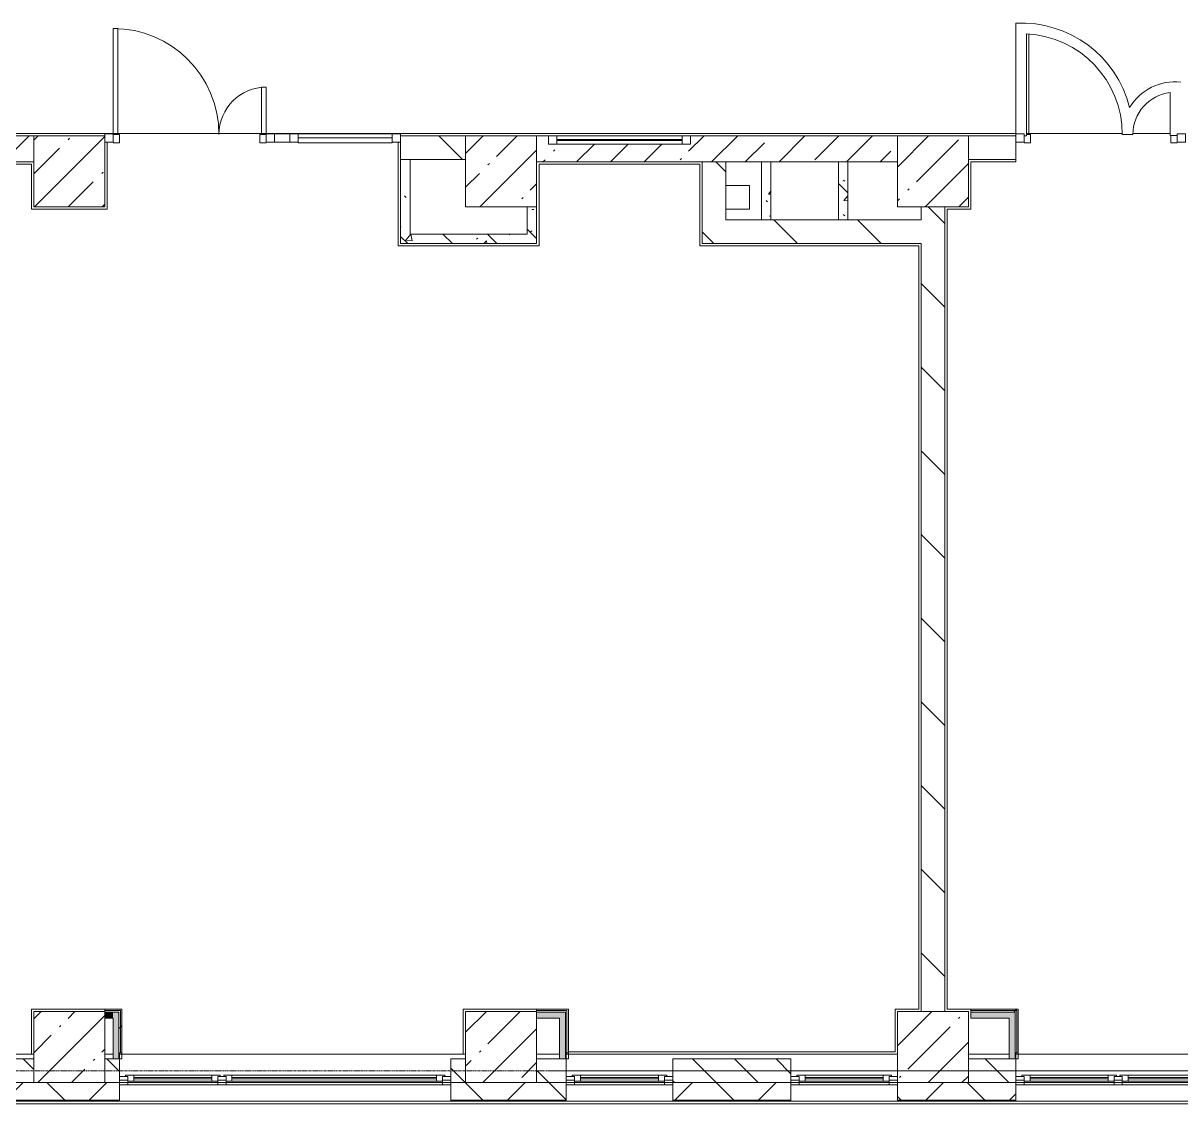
# Model space of a CAD drawing. Header units: millimetres. Extents: x 81610 to 276841, y -8553 to 29000.
# Drawn here: x 171651 to 181436, y -280 to 8853 of the extents above; entities that cross this region are included whole.
import ezdxf

# ---------------------------------------------------------------- set-up
doc = ezdxf.new("R2010")
doc.units = ezdxf.units.MM
doc.linetypes.add('Осевая', pattern=[31.75, 6.35, -4.7625, 15.875, -4.7625])
for name, color, linetype, lineweight, true_color in [('A-DETL-GENF-3', 7, 'Continuous', 5, 0xaaaaaa), ('A-DOOR-4', 7, 'Continuous', 5, 0xaaaaaa), ('A-FLOR-2', 7, 'Continuous', 5, 0xaaaaaa), ('I-WALL-2', 7, 'Continuous', 5, 0xe7e7e7), ('I-WALL-3', 7, 'Continuous', 9, 0xe7e7e7), ('I-WALL-6', 7, 'Continuous', 5, 0x787878)]:
    doc.layers.add(name, color=color, linetype=linetype, lineweight=lineweight, true_color=true_color)
for name, color, linetype, lineweight in [('A-GLAZ-3', 7, 'Continuous', 5), ('A-GLAZ-CURT-2', 7, 'Continuous', 5), ('A-GLAZ-CWMG-2', 7, 'Continuous', 5), ('A-WALL', 7, 'Continuous', 9), ('A-WALL-5', 7, 'Continuous', 5), ('I-WALL-4', 7, 'Continuous', 5), ('S-COLS-3', 7, 'Continuous', 5), ('Оси', 7, 'Continuous', 9), ('Оси-2', 7, 'Осевая', 9)]:
    doc.layers.add(name, color=color, linetype=linetype, lineweight=lineweight)
pattern_1 = [(135, (149830.96, 0), (-353.5534, -353.5534), [])]
pattern_2 = [(135, (149830.96, 0), (-176.7767, -176.7767), [])]
pattern_3 = [(135, (149830.96, 0), (-377.171, -377.171), [533.4, -88.9, 17.78, -88.9]), (135, (149830.96, 376.94), (-377.171, -377.171), []), (50, (149830.96, 0), (637.645, -55.787), [66.675, -733.425]), (355, (149830.96, 0), (-123.35, 668.699), [53.34, -586.74]), (100.451, (149884.1, -4.65), (514.299, 612.908), [56.665, -623.315]), (46.184, (149830.96, 177.8), (948.776, -147.15), [100.012, -1100.137]), (96.636, (149910, 165.5), (830.91, 865.997), [84.998, -934.973]), (351.184, (149831, 177.8), (830.918, 865.988), [80.01, -880.11]), (21, (149919.86, 133.35), (530.651, -357.928), [66.675, -733.425]), (326, (149919.86, 133.35), (216.308, 644.658), [53.34, -586.74]), (71.451, (149964.1, 103.5), (746.96, 286.724), [56.665, -623.315]), (37.5, (149830.96, 0), (10.8105, 295.9426), [16.764, -562.864, 16.764, -578.866, -588.962]), (37.5, (149830.96, 0), (10.8105, 295.9426), [-1175.258, 16.764, -572.198]), (7.5, (149830.96, 0), (233.869, 350.6318), [16.764, -322.834, 16.764, -549.529, -224.472]), (7.5, (149830.96, 0), (233.869, 350.6318), [-905.891, 16.764, -207.708]), (327.5, (149632.7, 0), (474.5678, -20.0513), [16.764, -205.486, 16.764, -676.656, -920.115]), (327.5, (149632.7, 0), (474.5678, -20.0513), [-915.67, 16.764, -903.351]), (317.5, (149543.8, 0), (518.452, 88.9934), [16.764, -272.161, 16.764, -443.738, -653.415]), (317.5, (149543.8, 0), (518.452, 88.9934), [-749.427, 16.764, -636.651])]
pattern_4 = [(45, (149830.96, 0), (-285.123, 285.123), []), (45, (150116.1, 0), (-285.123, 285.123), [504.031, -100.806, 16.764, -84.042])]
pattern_5 = [(45, (149830.96, 0), (-530.33, 530.33), []), (135, (149830.96, 0), (-530.33, -530.33), [])]

# ---------------------------------------------------------------- blocks, each defined once
blk = doc.blocks.new('BSC_Колонна _Прямоугольная - 600х600-23286269-1_11_3_птичка')
at = {"layer": 'S-COLS-3'}
h = blk.add_hatch(dxfattribs=at)
h.set_pattern_fill('FP_46', color=256, style=0, pattern_type=2)
h.set_pattern_definition([(45, (-29509.74, -7600), (-285.123, 285.123), []), (45, (-29224.6, -7600), (-285.123, 285.123), [504.031, -100.806, 16.764, -84.042])])
h.paths.add_polyline_path([(300, -300), (300, 300), (-300, 300), (-300, -300), (119, -300)])
for p, q in [((300, 300), (-300, 300)), ((-300, 300), (-300, -300)), ((300, -300), (300, 300)), ((-300, -300), (300, -300))]:
    blk.add_line(p, q, dxfattribs=at)
blk = doc.blocks.new('BSC_Колонна _Прямоугольная - 600х600-V16-1_11_3_птичка')
at = {"layer": 'S-COLS-3'}
h = blk.add_hatch(dxfattribs=at)
h.set_pattern_fill('FP_52', color=256, style=0, pattern_type=2)
h.set_pattern_definition([(45, (-25860, -200), (-285.123, 285.123), []), (45, (-25574.88, -200), (-285.123, 285.123), [504.031, -100.806, 16.764, -84.042])])
h.paths.add_polyline_path([(300, -300), (300, 300), (-300, 300), (-300, -300), (41.5, -300)])
for p, q in [((300, 300), (-300, 300)), ((-300, 300), (-300, -300)), ((300, -300), (300, 300)), ((-300, -300), (300, -300))]:
    blk.add_line(p, q, dxfattribs=at)
blk = doc.blocks.new('BSC_Колонна _Прямоугольная - 600х600-V17-1_11_3_птичка')
at = {"layer": 'S-COLS-3'}
h = blk.add_hatch(dxfattribs=at)
h.set_pattern_fill('FP_53', color=256, style=0, pattern_type=2)
h.set_pattern_definition([(45, (-29509.74, -200), (-285.123, 285.123), []), (45, (-29224.6, -200), (-285.123, 285.123), [504.031, -100.806, 16.764, -84.042])])
h.paths.add_polyline_path([(109.7, -300), (300, -300), (300, 300), (-300, 300), (-300, -300)])
for p, q in [((300, 300), (-300, 300)), ((-300, 300), (-300, -300)), ((300, -300), (300, 300)), ((-300, -300), (300, -300))]:
    blk.add_line(p, q, dxfattribs=at)
blk = doc.blocks.new('BSC_Колонна _Прямоугольная - 600х600-V29-1_11_3_птичка')
at = {"layer": 'S-COLS-3'}
h = blk.add_hatch(dxfattribs=at)
h.set_pattern_fill('FP_69', color=256, style=0, pattern_type=2)
h.set_pattern_definition([(45, (-25860, -7600), (-285.123, 285.123), []), (45, (-25574.88, -7600), (-285.123, 285.123), [504.031, -100.806, 16.764, -84.042])])
h.paths.add_polyline_path([(-110.8, -300), (300, -300), (300, 300), (-300, 300), (-300, -300)])
for p, q in [((300, 300), (-300, 300)), ((-300, 300), (-300, -300)), ((300, -300), (300, 300)), ((-300, -300), (300, -300))]:
    blk.add_line(p, q, dxfattribs=at)
blk = doc.blocks.new('120_Окно_СКБ_2Ст - 120_Окно_СКБ_2Ст 2800х2500_створка_-22445922-1_11_3_птичка')
at = {"layer": 'A-GLAZ-3'}
for p, q in [((-1400, -127), (-1400, -57)), ((-1400, -57), (-1330, -57)), ((1400, -57), (-1400, -57)), ((-1330, -57), (-1330, -127)), ((500, -87), (-1330, -87)), ((-1330, -87), (-1330, -127)), ((-1280, -137), (-1280, -87)), ((450, -137), (450, -87)), ((500, -127), (500, -57)), ((500, -57), (570, -57)), ((500, -127), (500, -87)), ((570, -57), (570, -127)), ((1330, -87), (570, -87)), ((570, -87), (570, -127)), ((620, -137), (620, -87)), ((1280, -137), (1280, -87)), ((1330, -127), (1330, -57)), ((1330, -57), (1400, -57)), ((1330, -127), (1330, -87)), ((1400, -57), (1400, -127)), ((-1330, -127), (-1400, -127)), ((-1400, -127), (-1350, -127)), ((-1330, -127), (-1350, -127)), ((-1350, -127), (-1350, -137)), ((-1350, -137), (520, -137)), ((520, -137), (-1350, -137)), ((-1280, -107), (450, -107)), ((450, -117), (-1280, -117)), ((570, -127), (500, -127)), ((520, -127), (500, -127)), ((520, -127), (550, -127)), ((520, -137), (520, -127)), ((570, -127), (550, -127)), ((550, -127), (550, -137)), ((550, -137), (1350, -137)), ((1350, -137), (550, -137)), ((620, -107), (1280, -107)), ((1280, -117), (620, -117)), ((1400, -127), (1330, -127)), ((1350, -127), (1330, -127)), ((1350, -127), (1400, -127)), ((1350, -137), (1350, -127))]:
    blk.add_line(p, q, dxfattribs=at)
blk = doc.blocks.new('120_Окно_СКБ_1Ст - 120_Окно_СКБ_1Ст 900х2500_h_-V126-1_11_3_птичка')
at = {"layer": 'A-GLAZ-3'}
for p, q in [((-450, -127), (-450, -57)), ((-450, -57), (-380, -57)), ((450, -57), (-450, -57)), ((-380, -57), (-380, -127)), ((380, -87), (-380, -87)), ((-380, -87), (-380, -127)), ((-330, -137), (-330, -87)), ((330, -137), (330, -87)), ((380, -127), (380, -57)), ((380, -57), (450, -57)), ((380, -127), (380, -87)), ((450, -57), (450, -127)), ((-380, -127), (-450, -127)), ((-450, -127), (-400, -127)), ((-380, -127), (-400, -127)), ((-400, -127), (-400, -137)), ((-400, -137), (400, -137)), ((400, -137), (-400, -137)), ((-330, -107), (330, -107)), ((330, -117), (-330, -117)), ((450, -127), (380, -127)), ((400, -127), (380, -127)), ((400, -127), (450, -127)), ((400, -137), (400, -127))]:
    blk.add_line(p, q, dxfattribs=at)
blk = doc.blocks.new('BSC_Колонна _Прямоугольная - 600х600-V128-1_11_3_птичка')
at = {"layer": 'S-COLS-3'}
h = blk.add_hatch(dxfattribs=at)
h.set_pattern_fill('FP_157', color=256, style=0, pattern_type=2)
h.set_pattern_definition([(45, (-22210, -7600), (-285.123, 285.123), []), (45, (-21924.88, -7600), (-285.123, 285.123), [504.031, -100.806, 16.764, -84.042])])
h.paths.add_polyline_path([(300, -300), (300, 300), (-300, 300), (-300, -300)])
for p, q in [((300, 300), (-300, 300)), ((-300, 300), (-300, -300)), ((300, -300), (300, 300)), ((-300, -300), (300, -300))]:
    blk.add_line(p, q, dxfattribs=at)
blk = doc.blocks.new('BSC_Колонна _Прямоугольная - 600х600-V129-1_11_3_птичка')
at = {"layer": 'S-COLS-3'}
h = blk.add_hatch(dxfattribs=at)
h.set_pattern_fill('FP_158', color=256, style=0, pattern_type=2)
h.set_pattern_definition([(45, (-22210, -200), (-285.123, 285.123), []), (45, (-21924.88, -200), (-285.123, 285.123), [504.031, -100.806, 16.764, -84.042])])
h.paths.add_polyline_path([(300, -300), (300, 300), (-300, 300), (-300, -300), (-26.4, -300)])
for p, q in [((300, 300), (-300, 300)), ((-300, 300), (-300, -300)), ((300, -300), (300, 300)), ((-300, -300), (300, -300))]:
    blk.add_line(p, q, dxfattribs=at)
blk = doc.blocks.new('Прямоугольный импост - 50 x 70 мм-31700031-1_11_3_птичка')
at = {"layer": 'A-GLAZ-CWMG-2'}
for p, q in [((-70, 35), (0, 35)), ((-70, -35), (-70, 35)), ((0, 35), (0, -35)), ((0, -35), (-70, -35))]:
    blk.add_line(p, q, dxfattribs=at)
blk = doc.blocks.new('Дверь_Витражная_остекление_ - ДВН_ДАО_Главный вход_1200 в свету-31742133-1_11_3_птичка')
at = {"layer": 'A-DETL-GENF-3'}
for p, q in [((-607.5, 925), (-647.5, 925)), ((-647.5, 925), (-647.5, 35)), ((-607.5, 30), (-607.5, 925)), ((647.5, 430), (607.5, 430)), ((607.5, 430), (607.5, 30)), ((647.5, 35), (647.5, 430)), ((-647.5, 30), (-607.5, 30)), ((-592.5, 30), (-647.5, 30)), ((-592.5, -40), (-592.5, 30)), ((592.5, -40), (592.5, 30)), ((592.5, 30), (647.5, 30)), ((607.5, 30), (647.5, 30)), ((-647.5, -40), (-592.5, -40)), ((647.5, -40), (592.5, -40))]:
    blk.add_line(p, q, dxfattribs=at)
at = {"layer": 'A-DOOR-4'}
for p, q in [((-647.5, 925), (-647.5, 35)), ((647.5, 430), (647.5, 35))]:
    blk.add_line(p, q, dxfattribs=at)
for centre, radius, start, end in [((-647.5, 30), 895, 360, 90), ((647.5, 30), 400, 90, 180)]:
    blk.add_arc(centre, radius, start, end, dxfattribs=at)
blk = doc.blocks.new('Системная панель - Стемалит - 40мм-31720939-1_11_3_птичка')
at = {"layer": 'A-GLAZ-CURT-2'}
for p, q in [((65, 35), (-65, 35)), ((-65, 35), (-65, -35)), ((65, -35), (65, 35)), ((-65, -35), (65, -35))]:
    blk.add_line(p, q, dxfattribs=at)
blk = doc.blocks.new('Прямоугольный импост - 50 x 70 мм-31687886-1_11_3_птичка')
at = {"layer": 'A-GLAZ-CWMG-2'}
for p, q in [((-35, 35), (35, 35)), ((-35, -35), (-35, 35)), ((35, 35), (35, -35)), ((35, -35), (-35, -35))]:
    blk.add_line(p, q, dxfattribs=at)
blk = doc.blocks.new('Прямоугольный импост - 50 x 70 мм-31701779-1_11_3_птичка')
at = {"layer": 'A-GLAZ-CWMG-2'}
for p, q in [((0, 35), (-70, 35)), ((-70, 35), (-70, -35)), ((-70, -35), (0, -35)), ((0, -35), (0, -17))]:
    blk.add_line(p, q, dxfattribs=at)
blk = doc.blocks.new('Системная панель - Стекло - 40мм-31720953-1_11_3_птичка')
at = {"layer": 'A-GLAZ-CURT-2'}
for p, q in [((397.5, 0), (-397.5, 0)), ((-397.5, 0), (-397.5, -40)), ((397.5, -40), (397.5, 0)), ((-397.5, -40), (397.5, -40))]:
    blk.add_line(p, q, dxfattribs=at)
blk = doc.blocks.new('Прямоугольный импост - 50 x 70 мм-31702100-1_11_3_птичка')
at = {"layer": 'A-GLAZ-CWMG-2'}
for p, q in [((-35, 35), (35, 35)), ((-35, -35), (-35, 35)), ((35, 35), (35, -35)), ((35, -35), (-35, -35))]:
    blk.add_line(p, q, dxfattribs=at)
blk = doc.blocks.new('Прямоугольный импост - 50 x 70 мм-31720914-1_11_3_птичка')
at = {"layer": 'A-GLAZ-CWMG-2'}
blk.add_line((24940, 7918), (24145, 7918), dxfattribs=at)
blk = doc.blocks.new('Дверь_Витражная_остекление_ - ДВН_ДАО_Главный вход_1200 в свету-V160-1_11_3_птичка')
at = {"layer": 'A-DETL-GENF-3'}
for p, q in [((-607.5, 30), (-607.5, 876.9)), ((-627.5, 30), (-607.5, 30)), ((-592.5, 30), (-627.5, 30)), ((-592.5, -40), (-592.5, 30)), ((592.5, -40), (592.5, 20)), ((-647.5, -40), (-592.5, -40)), ((647.5, -40), (592.5, -40))]:
    blk.add_line(p, q, dxfattribs=at)
blk = doc.blocks.new('Прямоугольный импост - 50 x 70 мм-V161-1_11_3_птичка')
at = {"layer": 'A-GLAZ-CWMG-2'}
for p, q in [((0, 35), (-70, 35)), ((-70, 35), (-70, -35)), ((0, -35), (0, 35)), ((-70, -35), (0, -35))]:
    blk.add_line(p, q, dxfattribs=at)
blk = doc.blocks.new('120_Окно_СКБ_1Ст - 120_Окно_СКБ_1Ст 400х1200 EI30-24228621-1_11_3_птичка')
at = {"layer": 'A-GLAZ-3'}
for p, q in [((-600, 40), (-600, 110)), ((-600, 110), (-530, 110)), ((600, 110), (-600, 110)), ((-530, 110), (-530, 40)), ((530, 40), (530, 110)), ((530, 110), (600, 110)), ((600, 110), (600, 40)), ((-530, 40), (-600, 40)), ((-600, 40), (600, 40)), ((530, 80), (-530, 80)), ((530, 70), (-530, 70)), ((600, 40), (530, 40))]:
    blk.add_line(p, q, dxfattribs=at)

msp = doc.modelspace()

# ---------------------------------------------------------------- hatches: boundary and pattern name
at = {"layer": 'A-WALL-5'}
h = msp.add_hatch(dxfattribs=at)
h.set_pattern_fill('FP_76', color=256, style=0, pattern_type=2)
h.set_pattern_definition(pattern_2)
h.paths.add_polyline_path([(156661, -100), (157491, -100), (157491, 100), (156661, 100), (156661, -80)])
h.paths.add_polyline_path([(171741, -100), (171741, 100), (171441, 100), (171441, -100)])
h.paths.add_polyline_path([(177141, -100), (178140.7, -100), (178140.7, 100), (177141, 100), (177141, -80)])
h.paths.add_polyline_path([(158990.7, -100), (159741, -100), (159741, 100), (158990.7, 100), (158990.7, -80)])
h.paths.add_polyline_path([(161991, -100), (161991, 100), (161841, 100), (161841, -100)])
h.paths.add_polyline_path([(170321, -100), (170541, -100), (170541, 100), (169191, 100), (169191, -100), (169226.2, -100)])
h.paths.add_polyline_path([(176241, -100), (176241, 100), (175991, 100), (175991, -100)])
h.paths.add_polyline_path([(165441, -100), (165441, 100), (164691, 100), (164691, -100)])
h.paths.add_polyline_path([(166341, -100), (166491, -94.4), (166491, 100), (166341, 100), (166341, -80)])
h.paths.add_polyline_path([(172466, -100), (172466, 100), (172341, 100), (172341, -100)])
h.paths.add_polyline_path([(175266, -100), (175391, -100), (175391, 100), (175266, 100), (175266, -80)])
h = msp.add_hatch(dxfattribs=at)
h.set_pattern_fill('FP_76', color=256, style=0, pattern_type=2)
h.set_pattern_definition(pattern_2)
h.paths.add_polyline_path([(179640.7, -100), (180041, -100), (180041, 100), (179640.7, 100), (179640.7, -80)])
h = msp.add_hatch(dxfattribs=at)
h.set_pattern_fill('FP_65', color=256, style=0, pattern_type=2)
h.set_pattern_definition([(45, (149830.96, 0), (-353.5534, 353.5534), []), (135, (149830.96, 0), (-353.5534, -353.5534), [])])
h.paths.add_polyline_path([(225524.8, -250), (225531, -250), (225531, -100), (223811, -100), (223811, -250), (225523, -250)])
h.paths.add_polyline_path([(217558.9, -250), (220491, -250), (220491, -100), (216891, -100), (216891, -250)])
h.paths.add_polyline_path([(222067, -250), (222111, -250), (222111, -100), (221391, -101.8), (221391, -250), (221911, -250)])
h.paths.add_polyline_path([(211441, -250), (211441, -100), (210741, -100), (210741, -250), (211052.5, -250)])
h.paths.add_polyline_path([(213541, -250), (214091, -250), (214091, -100), (213541, -100), (213541, -121.3)])
h.paths.add_polyline_path([(209841, -250), (209841, -100), (209091, -100), (209091, -250)])
h.paths.add_polyline_path([(206991, -250), (206991, -100), (206241, -100), (206241, -250), (206405.2, -250)])
h.paths.add_polyline_path([(214991, -250), (215991, -250), (215991, -100), (214991, -100), (214991, -118)])
h.paths.add_polyline_path([(201702.5, -250), (203141, -250), (203141, -100), (201702.5, -100), (201702.5, -150.7)])
h.paths.add_polyline_path([(199602.5, -250), (199602.5, -100), (198891, -100), (198891, -250), (198969.4, -250)])
h.paths.add_polyline_path([(197991, -250), (197991, -100), (197241, -100), (197241, -250)])
h.paths.add_polyline_path([(194141, -250), (194141, -100), (192568.5, -100), (192568.5, -250), (193392.5, -250)])
h.paths.add_polyline_path([(190468.5, -250), (190468.5, -100), (189771, -100), (189771, -250)])
h.paths.add_polyline_path([(188871, -250), (188871, -100), (187821, -100), (187821, -250), (188745.1, -250)])
h.paths.add_polyline_path([(186921, -250), (186921, -100), (185801, -100), (185801, -250), (186886.2, -250)])
h.paths.add_polyline_path([(183701, -250), (183701, -100), (182841, -100), (182841, -250)])
h.paths.add_polyline_path([(180041, -250), (180041, -100), (179040.7, -100), (179040.7, -250), (179450.4, -250)])
h.paths.add_polyline_path([(178140.7, -250), (178140.7, -100), (177141, -100), (177141, -250)])
h.paths.add_polyline_path([(171441, -250), (172466, -250), (172466, -100), (171441, -100), (171441, -226)])
h.paths.add_polyline_path([(165441, -250), (165441, -100), (164691, -100), (164691, -250)])
h.paths.add_polyline_path([(176241, -250), (176241, -100), (175266, -100), (175266, -250), (175732.5, -250)])
h.paths.add_polyline_path([(166341, -250), (167091, -250), (167091, -100), (166341, -100), (166341, -238.7)])
h.paths.add_polyline_path([(169191, -250), (170541, -250), (170541, -100), (169191, -100), (169191, -231.6)])
h.paths.add_polyline_path([(150636.6, -250), (153561, -250), (153561, -100), (149571, -100), (149571, -250), (149941, -250)])
h.paths.add_polyline_path([(157491, -250), (158090.7, -250), (158090.7, -100), (156661, -100), (156661, -250), (157143, -250)])
h.paths.add_polyline_path([(161841, -250), (162591, -248), (162591, -100), (161841, -100), (161841, -249.9)])
h.paths.add_polyline_path([(159741, -250), (159741, -100), (158990.7, -100), (158990.7, -250), (159001.9, -250)])
at = {"layer": 'I-WALL-2'}
for points in [[(172361, 445), (172411, 445), (172411, 495), (172341, 495), (172341, 445)], [(176011, 445), (176184.5, 445), (176184.5, 495), (175991, 495), (175991, 445)], [(179986, 445), (179986, 495), (179660.7, 495), (179660.7, 445)]]:
    msp.add_hatch(color=256, dxfattribs=at).paths.add_polyline_path(points)
at = {"layer": 'I-WALL-3'}
for points in [[(172461, 100), (172461, 495), (172411, 495), (172411, 100)], [(176234.5, 100), (176234.5, 495), (176184.5, 495), (176184.5, 100)], [(179986, 100), (180036, 100), (180036, 495), (179986, 495), (179986, 115.8)]]:
    msp.add_hatch(color=256, dxfattribs=at).paths.add_polyline_path(points)
at = {"layer": 'I-WALL-4'}
h = msp.add_hatch(dxfattribs=at)
h.set_pattern_fill('FP_45', color=256, style=0, pattern_type=2)
h.set_pattern_definition(pattern_4)
h.paths.add_polyline_path([(169871.2, 7680), (171741, 7680), (171741, 7900), (168316, 7900), (168316, 7680), (169226.2, 7680)])
h.paths.add_polyline_path([(167091, 7680), (167366, 7680), (167366, 7900), (167091, 7900), (167091, 7841.3)])
h = msp.add_hatch(dxfattribs=at)
h.set_pattern_fill('FP_75', color=256, style=0, pattern_type=2)
h.set_pattern_definition(pattern_1)
h.paths.add_polyline_path([(174921, 7700), (175391, 7700), (175391, 7900), (174841, 7900), (174841, 7700)])
h = msp.add_hatch(dxfattribs=at)
h.set_pattern_fill('FP_45', color=256, style=0, pattern_type=2)
h.set_pattern_definition(pattern_4)
h.paths.add_polyline_path([(175991, 7680), (179040.7, 7680), (179040.7, 7900), (177291, 7898.6), (177291, 7830), (176091, 7830), (176091, 7900), (175991, 7900)])
h = msp.add_hatch(dxfattribs=at)
h.set_pattern_fill('FP_75', color=256, style=0, pattern_type=2)
h.set_pattern_definition(pattern_1)
h.paths.add_polyline_path([(179640.7, 7700), (180041, 7700), (180041, 7900), (179640.7, 7900), (179640.7, 7754.5)])
h.paths.add_polyline_path([(182822.4, 7700), (182841, 7700), (182841, 7900), (182541, 7900), (182541, 7700), (182822.3, 7700)])
h = msp.add_hatch(dxfattribs=at)
h.set_pattern_fill('FP_75', color=256, style=0, pattern_type=2)
h.set_pattern_definition(pattern_1)
h.paths.add_polyline_path([(177391, 7190), (177591, 7190), (177590.7, 7680), (177391, 7680), (177391, 7220.5)])
h = msp.add_hatch(dxfattribs=at)
h.set_pattern_fill('FP_75', color=256, style=0, pattern_type=2)
h.set_pattern_definition(pattern_1)
h.paths.add_polyline_path([(179430.2, 500), (179440.7, 500), (179440.7, 7300), (179240.7, 7300), (179240.7, 500)])
h = msp.add_hatch(dxfattribs=at)
h.set_pattern_fill('FP_75', color=256, style=0, pattern_type=2)
h.set_pattern_definition(pattern_1)
h.paths.add_polyline_path([(179220.7, 6990), (179240.7, 6990), (179240.7, 7190), (177391, 7190), (177391, 6990), (179020.7, 6990)])
h = msp.add_hatch(dxfattribs=at)
h.set_pattern_fill('FP_181', color=256, style=0, pattern_type=2)
h.set_pattern_definition(pattern_5)
h.paths.add_polyline_path([(172461, 100), (172466, 100), (172466, 150), (172473.5, 150), (172473.5, 507.5), (172461, 507.5), (172461, 120)])
h = msp.add_hatch(dxfattribs=at)
h.set_pattern_fill('FP_181', color=256, style=0, pattern_type=2)
h.set_pattern_definition(pattern_5)
h.paths.add_polyline_path([(172486, 150), (172486, 520), (172473.5, 520), (172473.5, 150)])
h = msp.add_hatch(dxfattribs=at)
h.set_pattern_fill('FP_181', color=256, style=0, pattern_type=2)
h.set_pattern_definition(pattern_5)
h.paths.add_polyline_path([(176234.5, 100), (176241, 100), (176241, 150), (176247, 150), (176247, 507.5), (176234.5, 507.5), (176234.5, 120)])
h = msp.add_hatch(dxfattribs=at)
h.set_pattern_fill('FP_181', color=256, style=0, pattern_type=2)
h.set_pattern_definition(pattern_5)
h.paths.add_polyline_path([(180048.5, 507.5), (180048.5, 520), (179660.7, 520), (179660.7, 507.5), (180036, 507.5)])
h = msp.add_hatch(dxfattribs=at)
h.set_pattern_fill('FP_181', color=256, style=0, pattern_type=2)
h.set_pattern_definition(pattern_5)
h.paths.add_polyline_path([(179986, 495), (180036, 495), (180035.5, 507.5), (179660.7, 507.5), (179660.7, 495)])
h = msp.add_hatch(dxfattribs=at)
h.set_pattern_fill('FP_181', color=256, style=0, pattern_type=2)
h.set_pattern_definition(pattern_5)
h.paths.add_polyline_path([(180036, 100), (180041, 100), (180041, 150), (180048.5, 150), (180048.5, 507.5), (180036, 507.5), (180036, 114.6)])
h = msp.add_hatch(dxfattribs=at)
h.set_pattern_fill('FP_181', color=256, style=0, pattern_type=2)
h.set_pattern_definition(pattern_5)
h.paths.add_polyline_path([(180061, 150), (180061, 520), (180048.5, 520), (180048.5, 150)])
at = {"layer": 'I-WALL-6'}
h = msp.add_hatch(dxfattribs=at)
h.set_pattern_fill('FP_74', color=256, style=0, pattern_type=2)
h.set_pattern_definition(pattern_3)
h.paths.add_polyline_path([(174841, 7070), (174921, 7070), (174921, 7700), (174841, 7700), (174841, 7278.6)])
h = msp.add_hatch(dxfattribs=at)
h.set_pattern_fill('FP_74', color=256, style=0, pattern_type=2)
h.set_pattern_definition(pattern_3)
h.paths.add_polyline_path([(177926, 7190), (177971, 7190), (177971, 7680), (177891, 7680), (177891, 7190)])
h = msp.add_hatch(dxfattribs=at)
h.set_pattern_fill('FP_74', color=256, style=0, pattern_type=2)
h.set_pattern_definition(pattern_3)
h.paths.add_polyline_path([(178621, 7190), (178621, 7680), (178541, 7680), (178541, 7190)])
h = msp.add_hatch(dxfattribs=at)
h.set_pattern_fill('FP_74', color=256, style=0, pattern_type=2)
h.set_pattern_definition(pattern_3)
h.paths.add_polyline_path([(175911, 6990), (175991, 6990), (175991, 7300), (175911, 7296.7), (175911, 7070)])
h = msp.add_hatch(dxfattribs=at)
h.set_pattern_fill('FP_74', color=256, style=0, pattern_type=2)
h.set_pattern_definition(pattern_3)
h.paths.add_polyline_path([(175371, 6990), (175911, 6990), (175911, 7070), (174841, 7070), (174841, 6990)])

# ---------------------------------------------------------------- linework, layer by layer
at = {"layer": 'A-FLOR-2'}
for p, q in [((180041, 8851.7), (180041, 7918)), ((180131, 7900), (180131, 8762.1)), ((181346, 8265.7), (181346, 7903)), ((170041.2, 7920), (180041, 7920)), ((172361, 7848), (172361, 7280)), ((174821, 6971), (174821, 7848)), ((180111, 7900), (180131, 7900)), ((180940.5, 7920), (180131, 7920)), ((180941, 7913), (181031, 7913)), ((181346, 7920), (181031.6, 7920)), ((181346, 7903), (181406, 7903)), ((171721, 7660), (170561, 7660)), ((171721, 7280), (171721, 7660)), ((177371, 7660), (176011, 7660)), ((176011, 7660), (176011, 6971)), ((177371, 6970), (177371, 7660)), ((180041, 7680), (179660.7, 7680)), ((179660.7, 7680), (179660.7, 7280)), ((180041, 7700), (180041, 7680)), ((177591, 7480), (177790.7, 7480)), ((177790.7, 7480), (177790.7, 7280)), ((172361, 7280), (171721, 7280)), ((177790.7, 7280), (177591, 7280)), ((179459.7, 7280), (179459.7, 520)), ((179660.7, 7280), (179459.7, 7280)), ((176011, 6971), (174821, 6971)), ((179220.7, 6970), (177371, 6970)), ((179220.7, 520), (179220.7, 6970)), ((171721, 140), (171721, 520)), ((171721, 520), (172341, 520)), ((175371, 140), (175371, 520)), ((175371, 520), (175991, 520)), ((179020.7, 160), (179020.7, 520)), ((179020.7, 520), (179220.7, 520)), ((179459.7, 520), (179660.7, 520)), ((176259.5, 160), (179020.7, 160))]:
    msp.add_line(p, q, dxfattribs=at)
for centre, radius, start, end in [((180091, 7913), 940, 13.96903, 93.04909), ((180091, 7913), 850, 360, 87.30273), ((181386, 7913), 445, 83.54865, 149.34163), ((181386, 7913), 355, 96.4696, 180)]:
    msp.add_arc(centre, radius, start, end, dxfattribs=at)
at = {"layer": 'A-WALL'}
for p, q in [((174921, 7700), (174841, 7700)), ((177591, 7680), (177391, 7680)), ((177971, 7680), (177891, 7680)), ((178621, 7680), (178541, 7680)), ((177891, 7190), (177971, 7190)), ((178541, 7190), (178621, 7190)), ((172473.5, 507.5), (172341, 507.5)), ((172461, 495), (172341, 495)), ((172461, 100), (172461, 495)), ((172473.5, 150), (172473.5, 507.5)), ((176247, 507.5), (175991, 507.5)), ((176234.5, 495), (175991, 495)), ((176234.5, 100), (176234.5, 495)), ((176247, 150), (176247, 507.5)), ((180048.5, 507.5), (179660.7, 507.5)), ((180036, 495), (179660.7, 495)), ((180036, 100), (180036, 495)), ((180048.5, 150), (180048.5, 507.5)), ((171741, -100), (171441, -100)), ((172466, -100), (172341, -100)), ((175391, -100), (175266, -100)), ((176241, -100), (175991, -100)), ((178140.7, -100), (177141, -100)), ((180041, -100), (179640.7, -100)), ((171441, -250), (172466, -250)), ((171441, -253), (172466, -253)), ((175266, -250), (176241, -250)), ((175266, -253), (176241, -253)), ((177141, -250), (178140.7, -250)), ((177141, -253), (178140.7, -253)), ((179040.7, -250), (180041, -250)), ((179040.7, -253), (180041, -253))]:
    msp.add_line(p, q, dxfattribs=at)
at = {"layer": 'A-WALL-5'}
for p, q in [((171741, 100), (171441, 100)), ((172411, 100), (172341, 100)), ((172466, -258), (172466, 100)), ((175391, 100), (175266, 100)), ((175266, 100), (175266, -258)), ((176184.5, 100), (175991, 100)), ((176241, -258), (176241, 100)), ((178140.7, 100), (177141, 100)), ((177141, 100), (177141, -258)), ((178140.7, -258), (178140.7, 100)), ((179986, 100), (179640.7, 100)), ((180041, -258), (180041, 100)), ((172466, -100), (175266, -100)), ((176241, -100), (177141, -100)), ((178140.7, -100), (179040.7, -100)), ((179040.7, -100), (179040.7, -258)), ((180041, -100), (182841, -100)), ((222111, -280), (149541, -280)), ((171441, -258), (179040.7, -258)), ((179040.7, -258), (198891, -258))]:
    msp.add_line(p, q, dxfattribs=at)
at = {"layer": 'I-WALL-4'}
for p, q in [((171741, 7900), (168346, 7900)), ((175391, 7900), (174841, 7900)), ((174841, 7900), (174841, 6990)), ((176091, 7900), (175991, 7900)), ((179040.7, 7900), (177291, 7900)), ((180041, 7900), (179640.7, 7900)), ((180041, 7700), (180041, 7900)), ((170541, 7680), (171741, 7680)), ((174921, 7700), (175391, 7700)), ((174921, 7070), (174921, 7700)), ((175991, 7680), (177391, 7680)), ((177391, 7680), (177391, 6990)), ((177591, 7680), (177891, 7680)), ((177591, 7190), (177591, 7680)), ((177891, 7680), (177891, 7190)), ((177971, 7190), (177971, 7680)), ((177971, 7680), (178541, 7680)), ((178541, 7680), (178541, 7190)), ((178621, 7680), (179040.7, 7680)), ((178621, 7190), (178621, 7680)), ((179640.7, 7700), (180041, 7700)), ((175911, 7300), (175911, 7070)), ((175991, 6990), (175991, 7300)), ((179240.7, 7300), (179240.7, 7190)), ((179440.7, 500), (179440.7, 7300)), ((177891, 7190), (177591, 7190)), ((178541, 7190), (177971, 7190)), ((179240.7, 7190), (178621, 7190)), ((175911, 7070), (174921, 7070)), ((174841, 6990), (175991, 6990)), ((177391, 6990), (179240.7, 6990)), ((179240.7, 6990), (179240.7, 500)), ((172486, 520), (172341, 520)), ((172341, 520), (172341, 500)), ((172486, 100), (172486, 520)), ((176259.5, 520), (175991, 520)), ((175991, 520), (175991, 500)), ((176259.5, 100), (176259.5, 520)), ((180061, 520), (179660.7, 520)), ((179660.7, 520), (179660.7, 445)), ((180061, 100), (180061, 520)), ((172341, 445), (172411, 445)), ((172411, 445), (172411, 100)), ((175991, 445), (176184.5, 445)), ((176184.5, 445), (176184.5, 100)), ((179660.7, 445), (179986, 445)), ((179986, 445), (179986, 100)), ((170541, 140), (171741, 140)), ((172341, 140), (172411, 140)), ((172411, 100), (172486, 100)), ((172465, 140), (175391, 140)), ((172466, 100), (172466, 150)), ((172466, 150), (172486, 150)), ((175991, 140), (176184.5, 140)), ((176184.5, 100), (176259.5, 100)), ((176241, 100), (176241, 150)), ((176241, 150), (176259.5, 150)), ((176241, 140), (179040.7, 140)), ((179640.7, 140), (179986, 140)), ((179986, 100), (180061, 100)), ((180040, 140), (182841, 140)), ((180041, 100), (180041, 150)), ((180041, 150), (180061, 150)), ((172536, -80), (172466, -80)), ((173366, -80), (173296, -80)), ((175266, -80), (175196, -80)), ((176311, -80), (176241, -80)), ((177141, -80), (177071, -80)), ((178210.7, -80), (178140.7, -80)), ((179040.7, -80), (178970.7, -80)), ((180111, -80), (180041, -80)), ((180941, -80), (180871, -80))]:
    msp.add_line(p, q, dxfattribs=at)
at = {"layer": 'Оси'}
msp.add_line((176091, 0), (188591, 0), dxfattribs=at)
at = {"layer": 'Оси-2'}
msp.add_line((159102.2, 0), (176091, 0), dxfattribs=at)

# ---------------------------------------------------------------- block references
at = {"layer": 'A-DOOR-4'}
for name, p in [('Дверь_Витражная_остекление_ - ДВН_ДАО_Главный вход_1200 в свету-31742133-1_11_3_птичка', (173058.5, 7883)), ('Дверь_Витражная_остекление_ - ДВН_ДАО_Главный вход_1200 в свету-V160-1_11_3_птичка', (180758.5, 7883))]:
    msp.add_blockref(name, p, dxfattribs=at)
at = {"layer": 'A-GLAZ-3'}
msp.add_blockref('120_Окно_СКБ_1Ст - 120_Окно_СКБ_1Ст 400х1200 EI30-24228621-1_11_3_птичка', (176691, 7790), dxfattribs=at)
at = {"layer": 'A-GLAZ-3', "rotation": 180}
for name, p in [('120_Окно_СКБ_2Ст - 120_Окно_СКБ_2Ст 2800х2500_створка_-22445922-1_11_3_птичка', (173866, -175)), ('120_Окно_СКБ_1Ст - 120_Окно_СКБ_1Ст 900х2500_h_-V126-1_11_3_птичка', (176691, -175)), ('120_Окно_СКБ_1Ст - 120_Окно_СКБ_1Ст 900х2500_h_-V126-1_11_3_птичка', (178590.7, -175)), ('120_Окно_СКБ_2Ст - 120_Окно_СКБ_2Ст 2800х2500_створка_-22445922-1_11_3_птичка', (181441, -175))]:
    msp.add_blockref(name, p, dxfattribs=at)
at = {"layer": 'A-GLAZ-CURT-2'}
for name, p in [('Системная панель - Стемалит - 40мм-31720939-1_11_3_птичка', (173841, 7883)), ('Системная панель - Стекло - 40мм-31720953-1_11_3_птичка', (174373.5, 7883))]:
    msp.add_blockref(name, p, dxfattribs=at)
at = {"layer": 'A-GLAZ-CWMG-2', "rotation": 180}
for name, p in [('Прямоугольный импост - 50 x 70 мм-31701779-1_11_3_птичка', (172341, 7883)), ('Прямоугольный импост - 50 x 70 мм-V161-1_11_3_птичка', (180041, 7883))]:
    msp.add_blockref(name, p, dxfattribs=at)
at = {"layer": 'A-GLAZ-CWMG-2', "extrusion": (0, 0, -1), "rotation": 180}
for name, p in [('Прямоугольный импост - 50 x 70 мм-31687886-1_11_3_птичка', (-173741, 7883)), ('Прямоугольный импост - 50 x 70 мм-31702100-1_11_3_птичка', (-173941, 7883)), ('Прямоугольный импост - 50 x 70 мм-31700031-1_11_3_птичка', (-174841, 7883)), ('Прямоугольный импост - 50 x 70 мм-31687886-1_11_3_птичка', (-181441, 7883))]:
    msp.add_blockref(name, p, dxfattribs=at)
at = {"layer": 'A-GLAZ-CWMG-2'}
msp.add_blockref('Прямоугольный импост - 50 x 70 мм-31720914-1_11_3_птичка', (149831, 0), dxfattribs=at)
at = {"layer": 'S-COLS-3'}
for name, p in [('BSC_Колонна _Прямоугольная - 600х600-V128-1_11_3_птичка', (172041, 7600)), ('BSC_Колонна _Прямоугольная - 600х600-V29-1_11_3_птичка', (175691, 7600)), ('BSC_Колонна _Прямоугольная - 600х600-23286269-1_11_3_птичка', (179340.7, 7600)), ('BSC_Колонна _Прямоугольная - 600х600-V129-1_11_3_птичка', (172041, 200)), ('BSC_Колонна _Прямоугольная - 600х600-V16-1_11_3_птичка', (175691, 200)), ('BSC_Колонна _Прямоугольная - 600х600-V17-1_11_3_птичка', (179340.7, 200))]:
    msp.add_blockref(name, p, dxfattribs=at)

doc.saveas('drawing.dxf')
